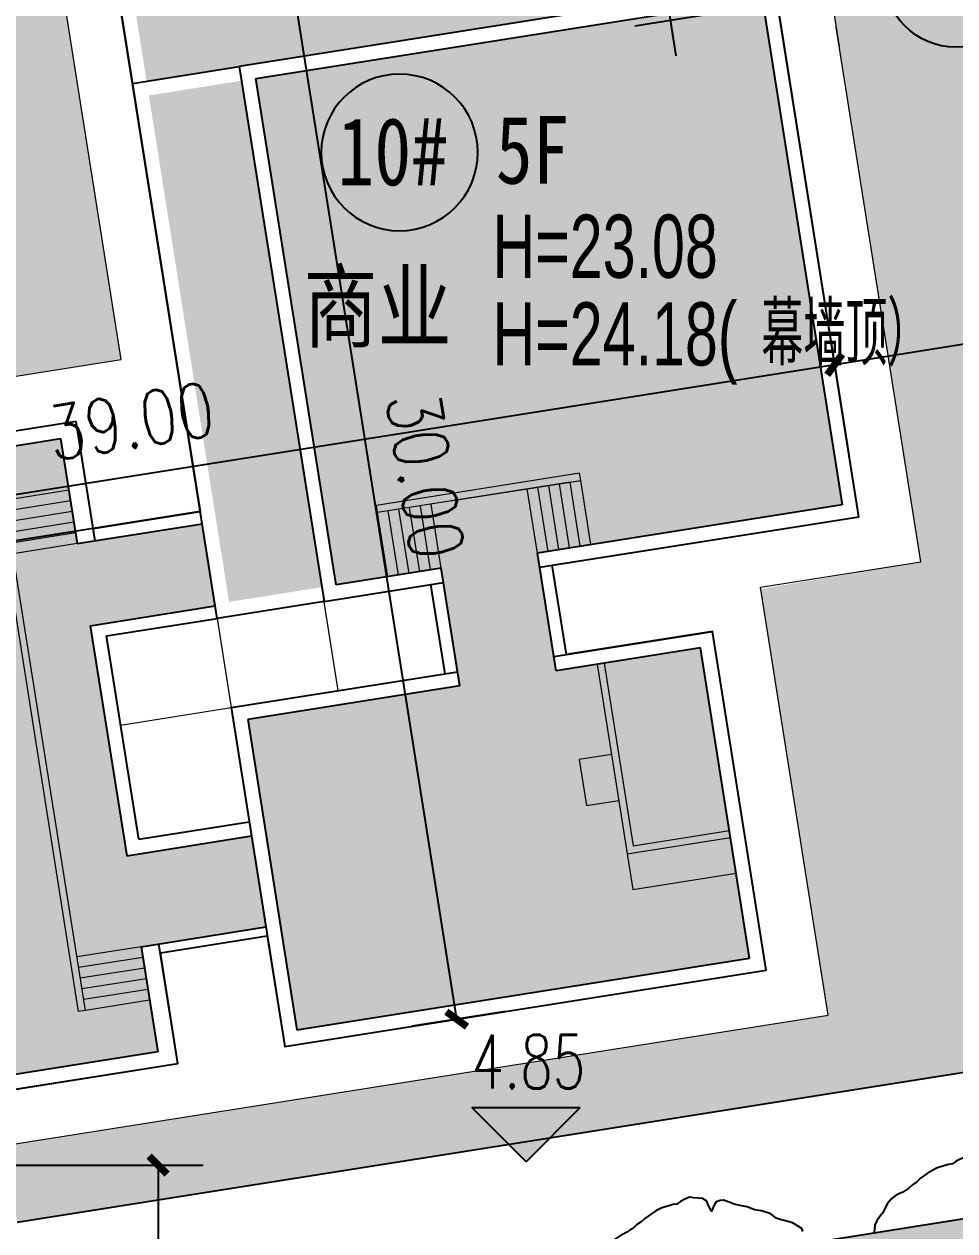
# Model space of a CAD drawing. Header units: metres. Extents: x 71066629 to 71645179, y 84793221 to 85208804.
# Drawn here: x 71337185 to 71362968, y 84926839 to 84960257 of the extents above; entities that cross this region are included whole.
import ezdxf

# ---------------------------------------------------------------- set-up
doc = ezdxf.new("R2010")
doc.units = ezdxf.units.M
doc.header["$LTSCALE"] = 1000
doc.linetypes.add('CONTINOUS', pattern=[15000, 5000, 5000, 5000])
for name, color, linetype in [('A_N_PUB_TEXT', 7, 'Continuous'), ('A_SITEP_PLANT', 85, 'Continuous'), ('G-ANN0-GRID', 85, 'Continuous'), ('G-ANNO-DIMS', 3, 'Continuous'), ('G-ANNO-LEVL', 3, 'Continuous'), ('G-ANNO-TEXT', 7, 'Continuous'), ('G-BLDG-OTLN', 2, 'Continuous'), ('G-BLDG-POIT', 6, 'Continuous'), ('G-BLDG-ROOF', 34, 'Continuous'), ('G-FRIE-FLWL', 6, 'Continuous'), ('G-PLTG', 105, 'Continuous'), ('G-STRU', 134, 'Continuous'), ('G_H_252', 252, 'Continuous'), ('G_H_253', 253, 'Continuous')]:
    doc.layers.add(name, color=color, linetype=linetype)
doc.layers.add('G-OTHR', color=169, linetype='Continuous', lineweight=13)
doc.layers.add('G-ROAD-园区', color=175, linetype='Continuous', lineweight=13)
doc.styles.add('_TCH_DIM', font='SIMPLEX', dxfattribs={"bigfont": 'GBCBIG'})
doc.styles.add('dim_font', font='SIMPLEX.shx', dxfattribs={"width": 0.8})
doc.styles.add('GAD A', font='$ gad e.shx', dxfattribs={"width": 0.7, "bigfont": '$ gad c.shx'})
doc.styles.add('黑体', font='simhei.ttf', dxfattribs={"width": 0.8})
doc.dimstyles.new('DIMN500', dxfattribs={"dimscale": 5, "dimtxt": 300, "dimasz": 100, "dimexe": 250, "dimexo": 300, "dimgap": 150, "dimtad": 1, "dimdec": 0, "dimzin": 0, "dimdsep": 46, "dimtxsty": 'dim_font', "dimblk": 'ARCHTICK', "dimcen": 0.09, "dimclrt": 7, "dimazin": 2, "dimtfac": 1, "dimtdec": 0, "dimtix": 1, "dimtmove": 2, "dimatfit": 3, "dimldrblk": 'ARCHTICK', "dimtolj": 1, "dimtzin": 0, "dimarcsym": 0})
pattern_1 = [(0, (0, 0), (793.75, 793.75), [396.875, -1190.625]), (90, (198.4, -198.4), (-793.75, 793.75), [396.875, -1190.625])]

# ---------------------------------------------------------------- blocks, each defined once
blk = doc.blocks.new('A$C45625239')
at = {"layer": 'G_H_252'}
blk.add_hatch(color=256, dxfattribs=at).paths.add_polyline_path([(45111, 50983), (31086, 48762), (33307, 34737), (36221, 35198), (36737, 31939), (30860, 31008), (32221, 22415), (44765, 24402), (43404, 32995), (39404, 32361), (38887, 35620), (47332, 36958)])
at = {"layer": 'G_H_253'}
h = blk.add_hatch(color=256, dxfattribs=at)
h.paths.add_polyline_path([(26500, 33608), (29957, 34155), (29597, 36427), (26140, 35880), (25678, 38793), (8789, 36118), (11480, 19130), (28369, 21805), (27908, 24719), (31365, 25266), (30966, 27785), (27509, 27237)])
h.paths.add_polyline_path([(30690, 48699), (28123, 48293), (30344, 34267), (32912, 34674)])
h.paths.add_polyline_path([(45048, 51378), (44641, 53946), (27653, 51256), (28060, 48688), (30628, 49094)])
at = {"layer": 'G-ANN0-GRID'}
blk.add_circle((50476, 51630), 2000, dxfattribs=at)
at = {"layer": 'G-BLDG-OTLN'}
blk.add_lwpolyline([(8801, 33488), (11147, 18672), (28926, 21488), (28441, 24550), (31404, 25019), (31889, 21957), (45222, 24069), (43736, 33452), (39687, 32811), (39296, 35280), (47790, 36625), (44974, 54404), (27196, 51588), (29542, 36773), (26579, 36303), (26579, 36303)], close=True, dxfattribs=at)
at = {"layer": 'G-BLDG-POIT', "linetype": 'CONTINOUS', "ltscale": 0.1}
for p, q in [((42730, 49391), (42418, 51367)), ((41586, 50222), (43562, 50535))]:
    blk.add_line(p, q, dxfattribs=at)
at = {"layer": 'G-BLDG-ROOF'}
for p, q in [((45443, 51441), (30628, 49094)), ((47790, 36625), (45443, 51441)), ((31086, 48762), (45111, 50983)), ((45111, 50983), (47332, 36958)), ((30628, 49094), (32974, 34279)), ((33307, 34737), (31086, 48762)), ((26110, 39267), (8331, 36451)), ((26634, 35958), (26110, 39267)), ((8789, 36118), (25678, 38793)), ((25678, 38793), (26140, 35880)), ((47332, 36958), (38887, 35620)), ((26140, 35880), (29597, 36427)), ((38950, 35225), (47790, 36625)), ((39404, 32361), (38887, 35620)), ((39687, 32811), (39296, 35280)), ((32974, 34279), (36283, 34803)), ((36329, 32279), (35937, 34748)), ((26500, 33608), (29957, 34155)), ((26950, 33325), (30011, 33810)), ((26500, 33608), (27509, 27237)), ((39341, 32756), (43736, 33452)), ((45222, 24069), (43736, 33452)), ((27841, 27695), (26950, 33325)), ((43404, 32995), (39404, 32361)), ((44765, 24402), (43404, 32995)), ((30402, 31340), (36674, 32334)), ((36737, 31939), (30860, 31008)), ((30402, 31340), (31889, 21957)), ((30860, 31008), (32221, 22415)), ((27841, 27695), (30903, 28180)), ((27509, 27237), (30966, 27785)), ((27908, 24719), (31365, 25266)), ((28926, 21488), (28401, 24797)), ((28441, 24550), (31404, 25019)), ((27908, 24719), (28369, 21805)), ((32221, 22415), (44765, 24402)), ((31889, 21957), (45222, 24069)), ((28369, 21805), (11480, 19130)), ((11147, 18672), (28926, 21488))]:
    blk.add_line(p, q, dxfattribs=at)
for points in [[(27665, 48625), (27196, 51588), (44974, 54404), (45443, 51441)], [(32974, 34279), (30011, 33810), (27665, 48625), (30628, 49094)], [(26579, 36303), (29542, 36773)], [(26579, 36303), (29542, 36773)], [(36737, 31939), (36221, 35198), (33307, 34737)]]:
    blk.add_lwpolyline(points, dxfattribs=at)
at = {"layer": 'G-OTHR', "linetype": 'ByBlock'}
for p, q in [((40056, 37831), (34426, 36939)), ((39791, 37586), (34458, 36741)), ((39184, 35667), (38902, 37445)), ((39480, 35714), (39198, 37492)), ((39776, 35761), (39495, 37539)), ((40073, 35808), (39791, 37586)), ((40369, 35855), (40087, 37633)), ((25905, 37361), (24127, 37079)), ((38887, 35620), (38606, 37398)), ((23930, 37048), (26167, 22924)), ((26364, 22956), (24127, 37079)), ((25952, 37065), (24174, 36783)), ((25999, 36768), (24221, 36487)), ((34458, 36741), (34426, 36939)), ((35035, 35010), (34754, 36788)), ((35332, 35057), (35050, 36835)), ((35628, 35104), (35346, 36882)), ((35924, 35151), (35643, 36929)), ((36221, 35198), (35939, 36976)), ((26046, 36472), (24268, 36191)), ((34739, 34963), (34458, 36741)), ((26093, 36176), (24315, 35894)), ((26140, 35880), (24362, 35598)), ((33366, 31810), (32959, 34378)), ((30011, 33810), (30402, 31340)), ((40539, 32541), (41528, 26299)), ((27341, 30856), (30402, 31340)), ((41372, 27287), (44236, 27740)), ((41528, 26299), (44392, 26752)), ((27908, 24719), (26130, 24437)), ((27955, 24422), (26177, 24141)), ((28001, 24126), (26224, 23844)), ((28048, 23830), (26271, 23548)), ((28095, 23533), (26317, 23252)), ((28142, 23237), (26364, 22956)), ((26364, 22956), (26167, 22924))]:
    blk.add_line(p, q, dxfattribs=at)
for points in [[(36482, 37062), (40087, 37633), (40056, 37831)], [(40935, 30042), (40046, 29901), (40248, 28627), (41137, 28768)]]:
    blk.add_lwpolyline(points, dxfattribs=at)
blk.add_lwpolyline([(41538, 27515), (44205, 27938), (43404, 32995), (40737, 32572)], close=True, dxfattribs=at)
blk = doc.blocks.new('A$C1F6C256B')
at = {"layer": 'A_SITEP_PLANT'}
blk.add_lwpolyline([(632, 4078), (575, 4057), (524, 3979), (474, 3885), (451, 3824), (430, 3734), (408, 3658), (386, 3582), (308, 3486), (273, 3395), (252, 3304), (234, 3185), (175, 3046), (155, 2942), (125, 2806), (90, 2714), (56, 2608), (62, 2550), (84, 2478), (146, 2440), (254, 2392), (129, 2321), (72, 2301), (21, 2222), (13, 2148), (7, 2059), (0, 1984), (39, 1885), (75, 1815), (126, 1747), (134, 1674), (155, 1602), (177, 1531), (199, 1460), (253, 1362), (305, 1279), (391, 1155), (456, 1088), (509, 1005), (574, 938), (609, 882), (644, 827), (680, 757), (717, 687), (768, 618), (864, 539), (941, 503), (1034, 453), (1098, 401), (1177, 350), (1254, 313), (1328, 306), (1388, 297)], dxfattribs=at)
blk = doc.blocks.new('_ARCHTICK')
at = {"color": 0, "linetype": 'ByBlock', "const_width": 0.4}
blk.add_lwpolyline([(-0.5, -0.5), (0.5, 0.5)], dxfattribs=at)
blk = doc.blocks.new('*D88')
at = {"layer": 'Defpoints', "color": 0, "transparency": 16777216}
for p in [(71347312, 84962781), (71352006, 84933150), (71349167, 84932701)]:
    blk.add_point(p, dxfattribs=at)
at = {"layer": 'G-ANNO-DIMS', "color": 0, "lineweight": -2, "transparency": 16777216}
for p, q in [((71345831, 84962546), (71343239, 84962136)), ((71344474, 84962331), (71349167, 84932701)), ((71350524, 84932916), (71347932, 84932505))]:
    blk.add_line(p, q, dxfattribs=at)
at = {"layer": 'G-ANNO-DIMS', "color": 0, "lineweight": -2, "transparency": 16777216, "xscale": 500, "yscale": 500, "zscale": 500}
for p, rotation in [((71344474, 84962331), 98.99999395258116), ((71349167, 84932701), 278.9999939525812)]:
    blk.add_blockref('_ARCHTICK', p, dxfattribs=dict(at, rotation=rotation))
at = {"layer": 'G-ANNO-DIMS', "color": 7, "transparency": 16777216, "insert": (71348302, 84947751), "char_height": 1500, "attachment_point": 5, "rotation": 279, "style": 'dim_font'}
blk.add_mtext('\\A1;30.00', dxfattribs=at)
blk = doc.blocks.new('*D90')
at = {"layer": 'Defpoints', "color": 0, "transparency": 16777216}
for p in [(71359640, 84950831), (71360262, 84946904), (71321742, 84940803)]:
    blk.add_point(p, dxfattribs=at)
at = {"layer": 'G-ANNO-DIMS', "color": 0, "lineweight": -2, "transparency": 16777216}
for p, q in [((71360028, 84948386), (71359445, 84952066)), ((71321120, 84944730), (71359640, 84950831)), ((71321508, 84942285), (71320925, 84945965))]:
    blk.add_line(p, q, dxfattribs=at)
at = {"layer": 'G-ANNO-DIMS', "color": 0, "lineweight": -2, "transparency": 16777216, "xscale": 500, "yscale": 500, "zscale": 500}
for p, rotation in [((71359640, 84950831), 8.999993952554727), ((71321120, 84944730), 188.9999939525547)]:
    blk.add_blockref('_ARCHTICK', p, dxfattribs=dict(at, rotation=rotation))
at = {"layer": 'G-ANNO-DIMS', "color": 7, "transparency": 16777216, "insert": (71340146, 84949262), "char_height": 1500, "attachment_point": 5, "rotation": 9, "style": 'dim_font'}
blk.add_mtext('\\A1;39.00', dxfattribs=at)
blk = doc.blocks.new('*D91')
at = {"layer": 'Defpoints', "color": 0, "transparency": 16777216}
for p in [(71371493, 84952709), (71372115, 84948781), (71360262, 84946904)]:
    blk.add_point(p, dxfattribs=at)
at = {"layer": 'G-ANNO-DIMS', "color": 0, "lineweight": -2, "transparency": 16777216}
for p, q in [((71371880, 84950263), (71371297, 84953943)), ((71359640, 84950831), (71371493, 84952709)), ((71360028, 84948386), (71359445, 84952066))]:
    blk.add_line(p, q, dxfattribs=at)
at = {"layer": 'G-ANNO-DIMS', "color": 0, "lineweight": -2, "transparency": 16777216, "xscale": 500, "yscale": 500, "zscale": 500}
for p, rotation in [((71371493, 84952709), 8.999993952584738), ((71359640, 84950831), 188.9999939525847)]:
    blk.add_blockref('_ARCHTICK', p, dxfattribs=dict(at, rotation=rotation))
at = {"layer": 'G-ANNO-DIMS', "color": 7, "transparency": 16777216, "insert": (71365332, 84953252), "char_height": 1500, "attachment_point": 5, "rotation": 9, "style": 'dim_font'}
blk.add_mtext('\\A1;12.00', dxfattribs=at)
blk = doc.blocks.new('*D94')
at = {"layer": 'Defpoints', "color": 0, "transparency": 16777216}
for p in [(71337866, 84928662), (71340895, 84928662), (71337866, 84907759)]:
    blk.add_point(p, dxfattribs=at)
at = {"layer": 'G-ANNO-DIMS', "color": 0, "lineweight": -2, "transparency": 16777216}
for p, q in [((71339366, 84928662), (71342145, 84928662)), ((71340895, 84928662), (71340895, 84924666)), ((71340895, 84907759), (71340895, 84917795)), ((71339366, 84907759), (71342145, 84907759))]:
    blk.add_line(p, q, dxfattribs=at)
at = {"layer": 'G-ANNO-DIMS', "color": 0, "lineweight": -2, "transparency": 16777216, "xscale": 500, "yscale": 500, "zscale": 500}
for p, rotation in [((71340895, 84928662), 90), ((71340895, 84907759), 270)]:
    blk.add_blockref('_ARCHTICK', p, dxfattribs=dict(at, rotation=rotation))
at = {"layer": 'G-ANNO-DIMS', "color": 7, "transparency": 16777216, "insert": (71339520, 84921230), "char_height": 1500, "attachment_point": 5, "rotation": 90, "style": 'dim_font'}
blk.add_mtext('\\A1;20902', dxfattribs=at)

msp = doc.modelspace()

# ---------------------------------------------------------------- hatches: boundary and pattern name
at = {"layer": 'G-ANNO-LEVL'}
msp.add_hatch(color=256, dxfattribs=at).paths.add_polyline_path([(71351089.151, 84928754.303), (71349589.151, 84930254.303), (71352589.151, 84930254.303)])
at = {"layer": 'G-FRIE-FLWL'}
h = msp.add_hatch(dxfattribs=at)
h.set_pattern_fill('AR-HBONE', color=256, scale=1000, style=0)
h.set_pattern_definition([(45, (0, 0), (6e-14, 862.1045876), [1828.8, -609.6]), (135, (431.05, 431.05), (6e-14, 862.1045876), [1828.8, -609.6])])
edge = h.paths.add_edge_path()
edge.add_line((71422891.601, 84958159.314), (71422891.601, 84931359.314))
edge.add_arc((71410891.601, 84931359.314), 12000, 270, 360, ccw=False)
edge.add_line((71410891.601, 84919359.314), (71325291.539, 84919359.314))
edge.add_line((71325291.539, 84919359.314), (71325291.539, 84913359.314))
edge.add_line((71325291.539, 84913359.314), (71410891.601, 84913359.314))
edge.add_arc((71410891.601, 84931359.314), 18000, 270, 360)
edge.add_line((71428891.601, 84931359.314), (71428891.601, 84958159.315))
edge.add_line((71428891.601, 84958159.315), (71422891.601, 84958159.314))
at = {"layer": 'G-PLTG'}
h = msp.add_hatch(dxfattribs=at)
h.set_pattern_fill('CROSS', color=256, scale=500, style=0)
h.set_pattern_definition(pattern_1)
h.paths.add_polyline_path([(71337997.707, 84962824.242), (71358739.163, 84966109.363), (71362025.254, 84945362.818), (71357587.716, 84944613.256), (71359456.899, 84932811.693), (71336654.399, 84929200.134), (71336990.7, 84927076.814), (71359793.199, 84930688.375), (71370657.935, 84932409.18), (71366144.834, 84960903.778), (71368613.894, 84961294.839), (71368379.242, 84962776.371), (71389158.829, 84966067.535), (71388619.689, 84969471.528), (71306058.93, 84970203.454), (71313479.317, 84923352.976), (71322754.886, 84924822.083), (71330570.726, 84926059.99), (71330234.425, 84928183.311), (71322418.586, 84926945.404), (71319133.464, 84947686.86), (71339874.92, 84950971.981)])
h = msp.add_hatch(dxfattribs=at)
h.set_pattern_fill('CROSS', color=256, scale=500, style=0)
h.set_pattern_definition(pattern_1)
edge = h.paths.add_edge_path()
edge.add_line((71409631.087, 84925359.315), (71409631.087, 84919359.314))
edge.add_line((71409631.087, 84919359.314), (71410891.601, 84919359.314))
edge.add_arc((71410891.601, 84931359.314), 12000, 270, 360)
edge.add_line((71422891.601, 84931359.314), (71422891.601, 84958159.314))
edge.add_line((71422891.601, 84958159.314), (71425908.208, 84958159.316))
edge.add_arc((71440891.601, 84952547.013), 16000, 90, 159.4656445, ccw=False)
edge.add_line((71440891.601, 84968547.013), (71440895.56, 84968923.435))
edge.add_line((71440895.56, 84968923.435), (71393183.126, 84969425.163))
edge.add_line((71393183.126, 84969425.163), (71395480.64, 84954919.23))
edge.add_line((71395480.64, 84954919.23), (71411739.366, 84957494.359))
edge.add_line((71411739.366, 84957494.359), (71415024.49, 84936752.904))
edge.add_line((71415024.49, 84936752.904), (71377986.016, 84930886.586))
edge.add_line((71377986.016, 84930886.586), (71375874.151, 84944220.378))
edge.add_line((71375874.151, 84944220.378), (71372911.407, 84943751.126))
edge.add_line((71372911.407, 84943751.126), (71375234.426, 84929084.164))
edge.add_line((71375234.426, 84929084.164), (71248287.884, 84908977.807))
edge.add_line((71248287.884, 84908977.807), (71250400.773, 84908977.807))
edge.add_line((71250400.773, 84908977.807), (71312900.776, 84908999.993))
edge.add_line((71312900.776, 84908999.993), (71315788.826, 84908999.993))
edge.add_arc((71329846.566, 84901359.314), 16000, 106.5402702, 151.474984, ccw=False)
edge.add_line((71325291.539, 84916697.233), (71325291.539, 84919359.314))
edge.add_line((71325291.539, 84919359.314), (71392131.086, 84919359.314))
edge.add_line((71392131.086, 84919359.314), (71392131.086, 84925359.315))
edge.add_line((71392131.086, 84925359.315), (71409631.087, 84925359.315))

# ---------------------------------------------------------------- linework, layer by layer
at = {"layer": 'G-ANNO-DIMS'}
msp.add_line((71323665.467, 84928661.588), (71339366.453, 84928661.588), dxfattribs=at)
at = {"layer": 'G-ANNO-LEVL'}
for p, q in [((71351089.151, 84928754.303), (71349589.151, 84930254.303)), ((71349589.151, 84930254.303), (71352589.151, 84930254.303)), ((71351089.151, 84928754.303), (71352589.151, 84930254.303))]:
    msp.add_line(p, q, dxfattribs=at)
at = {"layer": 'G-ANNO-TEXT'}
msp.add_lwpolyline([(71345415.863, 84956702.988, 1), (71349754.237, 84956702.988, 1)], format="xyb", close=True, dxfattribs=at)
at = {"layer": 'G-ROAD-园区'}
msp.add_line((71336654.4, 84929200.132), (71359456.899, 84932811.693), dxfattribs=at)
for points in [[(71322418.586, 84926945.404), (71319133.464, 84947686.86), (71339874.92, 84950971.981), (71337997.707, 84962824.242), (71358739.163, 84966109.363), (71359763.643, 84959641.048)], [(71359456.899, 84932811.693), (71357579.889, 84944662.674), (71362025.254, 84945362.818), (71359680.337, 84960168.042)]]:
    msp.add_lwpolyline(points, dxfattribs=at)
at = {"layer": 'G-STRU'}
for p, q in [((71336990.7, 84927076.814), (71370657.935, 84932409.18)), ((71248287.884, 84908977.807), (71375234.426, 84929084.164))]:
    msp.add_line(p, q, dxfattribs=at)

# ---------------------------------------------------------------- block references
at = {"layer": 'A_SITEP_PLANT', "xscale": 1.5, "yscale": 1.5, "zscale": 1.5, "rotation": 270}
for p in [(71360284.209, 84928880.771), (71352642.945, 84927768.228)]:
    msp.add_blockref('A$C1F6C256B', p, dxfattribs=at)
at = {"layer": 'G-BLDG-OTLN'}
msp.add_blockref('A$C45625239', (71312518.341, 84909989.293), dxfattribs=at)

# ---------------------------------------------------------------- texts
at = {"layer": 'A_N_PUB_TEXT', "style": '_TCH_DIM', "width": 0.705882}
msp.add_text('4.85', height=1487.5, dxfattribs=at).set_placement((71349579.151, 84930779.303))
at = {"layer": 'G-ANNO-TEXT'}
for s, height, style, width, p in [('10#', 1877.6371, '黑体', 0.8, (71345865.135, 84955792.694)), ('5F', 1877.6371, '黑体', 0.8, (71350249.492, 84955838.859)), ('H=23.08', 1750, 'GAD A', 0.7, (71350161.946, 84953230.594)), ('商业', 1877.6371, '黑体', 0.8, (71344924.519, 84951492.248)), ('H=24.18(', 1750, 'GAD A', 0.7, (71350161.946, 84950803.212)), ('幕墙顶）', 1750, 'GAD A', 0.7, (71357606.177, 84950803.212))]:
    msp.add_text(s, height=height, dxfattribs=dict(at, style=style, width=width)).set_placement(p)

# ---------------------------------------------------------------- dimensions: what is measured, and where the dimension line sits
at = {"layer": 'G-ANNO-DIMS'}
for p1, p2, distance, text, picture, middle in [((71347312.49, 84962780.86), (71352005.52, 84933150.209), -2873.861, '30.00', '*D88', (71348302.058, 84947750.615)), ((71360262.251, 84946904.269), (71372114.513, 84948781.481), 3976.118, '12.00', '*D91', (71365331.729, 84953251.573)), ((71321742.405, 84940803.329), (71360262.251, 84946904.269), 3976.118, '39.00', '*D90', (71340145.675, 84949262.496))]:
    dim = msp.add_aligned_dim(p1=p1, p2=p2, distance=distance, text=text, dimstyle='DIMN500', dxfattribs=at)
    dim.commit()
    dim.dimension.update_dxf_attribs({"geometry": picture, "text_midpoint": middle})
dim = msp.add_linear_dim(base=(71340894.598, 84928661.588), p1=(71337866.453, 84907759.314), p2=(71337866.453, 84928661.588), angle=90, dimstyle='DIMN500', dxfattribs=at)
dim.commit()
dim.dimension.update_dxf_attribs({"geometry": '*D94', "text_midpoint": (71339519.598, 84921230.499), "dimtype": 129})

doc.saveas('drawing.dxf')
